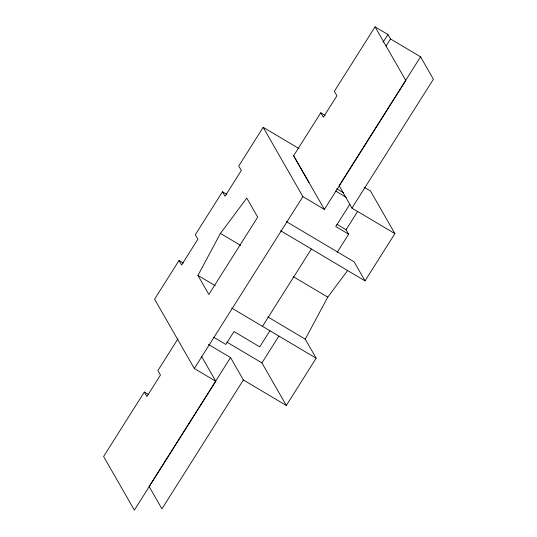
<?xml version="1.0" encoding="UTF-8"?>
<svg xmlns="http://www.w3.org/2000/svg" width="537" height="537" viewBox="0 0 537 537"><rect width="100%" height="100%" fill="white"/><g stroke="black" fill="none" stroke-linecap="round" stroke-linejoin="round"><path stroke-width="0.81" d="M197.931 275.434L220.438 233.407L246.792 198.099L257.693 217.136L208.833 294.471L197.931 275.434L215.216 285.697M208.363 344.398L230.548 357.575L243.375 379.968L286.302 405.462L316.165 358.199L305.264 339.162L327.765 297.136L347.661 270.487M183.325 263.056L179.029 260.505L154.602 299.176L194.3 368.489L215.8 381.257L134.364 510.15L103.607 456.49L144.325 392.05L148.621 394.594M226.755 194.313L222.466 191.763L195.32 234.729L197.885 239.207L181.6 264.989L179.029 260.505M298.961 148.561L263.184 127.316L238.75 165.987L241.314 170.464L225.03 196.247L222.466 191.763M177.928 338.867L157.898 370.564L160.469 375.048L146.896 396.528L144.325 392.05M309.023 182.62L293.625 155.743L320.77 112.777L325.066 115.327M280.589 230.729L365.026 280.864L394.883 233.608L351.957 208.114L433.393 79.221L420.565 56.821L390.506 38.979L387.942 34.496L375.061 26.85L334.343 91.297L336.914 95.774L323.341 117.261L320.77 112.777M383.022 42.289L387.942 34.496M386.036 46.061L390.506 38.979M194.3 368.489L302.881 196.629L263.184 127.316M230.548 357.575L149.111 486.468L161.939 508.861L243.375 379.968M420.565 56.821L339.129 185.715L351.957 208.114M302.881 196.629L324.382 209.396L405.818 80.51L375.061 26.85M262.499 326.335L311.359 249M269.889 330.826L259.76 346.848L234.004 331.557L225.862 344.445L213.692 337.223M349.856 204.255L335.766 226.547L348.647 234.199L337.202 252.309M286.302 405.462L261.935 362.905L278.81 336.189M348.647 234.199L346.083 229.715L357.635 211.437M364.073 187.225L370.517 191.051L394.883 233.608M336.612 188.641L343.767 192.89M335.598 190.997L346.331 197.374M336.78 224.191L346.083 229.715M286.409 221.62L354.125 261.828L365.026 280.864M220.438 233.407L240.603 245.382M293.189 276.602L327.765 297.136M267.802 316.924L305.264 339.162M231.729 308.063L316.165 358.199M226.869 342.089L261.935 362.905M293.625 155.743L324.382 209.396M201.67 356.602L215.8 381.257"/></g></svg>
